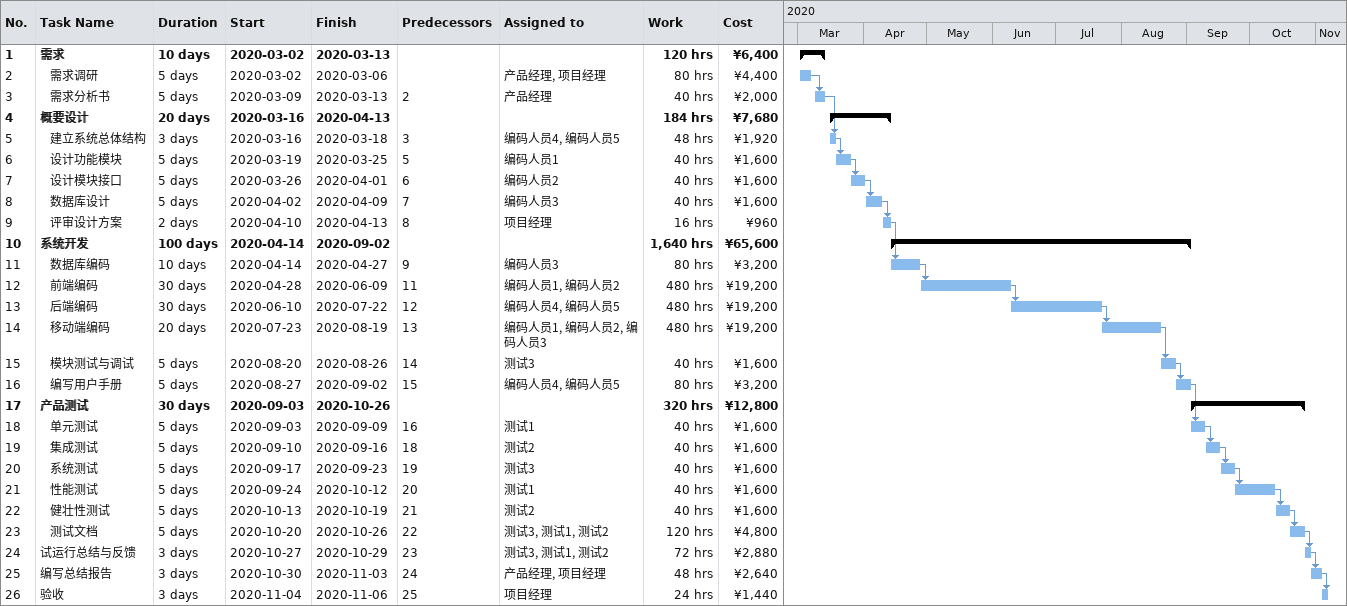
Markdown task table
| ID | Level | Task | Duration | Start | Finish | Predecessors | Resources | Work (h) | Cost (¥) |
|---|---|---|---|---|---|---|---|---|---|
| 1 | 1 | **需求** | 10d | 2020-03-02 | 2020-03-13 |  |  | 120 | 6400 |
| 2 | 2 | 需求调研 | 5d | 2020-03-02 | 2020-03-06 |  | 产品经理, 项目经理 | 80 | 4400 |
| 3 | 2 | 需求分析书 | 5d | 2020-03-09 | 2020-03-13 | 2 | 产品经理 | 40 | 2000 |
| 4 | 1 | **概要设计** | 20d | 2020-03-16 | 2020-04-13 |  |  | 184 | 7680 |
| 5 | 2 | 建立系统总体结构 | 3d | 2020-03-16 | 2020-03-18 | 3 | 编码人员4, 编码人员5 | 48 | 1920 |
| 6 | 2 | 设计功能模块 | 5d | 2020-03-19 | 2020-03-25 | 5 | 编码人员1 | 40 | 1600 |
| 7 | 2 | 设计模块接口 | 5d | 2020-03-26 | 2020-04-01 | 6 | 编码人员2 | 40 | 1600 |
| 8 | 2 | 数据库设计 | 5d | 2020-04-02 | 2020-04-09 | 7 | 编码人员3 | 40 | 1600 |
| 9 | 2 | 评审设计方案 | 2d | 2020-04-10 | 2020-04-13 | 8 | 项目经理 | 16 | 960 |
| 10 | 1 | **系统开发** | 100d | 2020-04-14 | 2020-09-02 |  |  | 1640 | 65600 |
| 11 | 2 | 数据库编码 | 10d | 2020-04-14 | 2020-04-27 | 9 | 编码人员3 | 80 | 3200 |
| 12 | 2 | 前端编码 | 30d | 2020-04-28 | 2020-06-09 | 11 | 编码人员1, 编码人员2 | 480 | 19200 |
| 13 | 2 | 后端编码 | 30d | 2020-06-10 | 2020-07-22 | 12 | 编码人员4, 编码人员5 | 480 | 19200 |
| 14 | 2 | 移动端编码 | 20d | 2020-07-23 | 2020-08-19 | 13 | 编码人员1, 编码人员2, 编码人员3 | 480 | 19200 |
| 15 | 2 | 模块测试与调试 | 5d | 2020-08-20 | 2020-08-26 | 14 | 测试3 | 40 | 1600 |
| 16 | 2 | 编写用户手册 | 5d | 2020-08-27 | 2020-09-02 | 15 | 编码人员4, 编码人员5 | 80 | 3200 |
| 17 | 1 | **产品测试** | 30d | 2020-09-03 | 2020-10-26 |  |  | 320 | 12800 |
| 18 | 2 | 单元测试 | 5d | 2020-09-03 | 2020-09-09 | 16 | 测试1 | 40 | 1600 |
| 19 | 2 | 集成测试 | 5d | 2020-09-10 | 2020-09-16 | 18 | 测试2 | 40 | 1600 |
| 20 | 2 | 系统测试 | 5d | 2020-09-17 | 2020-09-23 | 19 | 测试3 | 40 | 1600 |
| 21 | 2 | 性能测试 | 5d | 2020-09-24 | 2020-10-12 | 20 | 测试1 | 40 | 1600 |
| 22 | 2 | 健壮性测试 | 5d | 2020-10-13 | 2020-10-19 | 21 | 测试2 | 40 | 1600 |
| 23 | 2 | 测试文档 | 5d | 2020-10-20 | 2020-10-26 | 22 | 测试3, 测试1, 测试2 | 120 | 4800 |
| 24 | 1 | 试运行总结与反馈 | 3d | 2020-10-27 | 2020-10-29 | 23 | 测试3, 测试1, 测试2 | 72 | 2880 |
| 25 | 1 | 编写总结报告 | 3d | 2020-10-30 | 2020-11-03 | 24 | 产品经理, 项目经理 | 48 | 2640 |
| 26 | 1 | 验收 | 3d | 2020-11-04 | 2020-11-06 | 25 | 项目经理 | 24 | 1440 |
